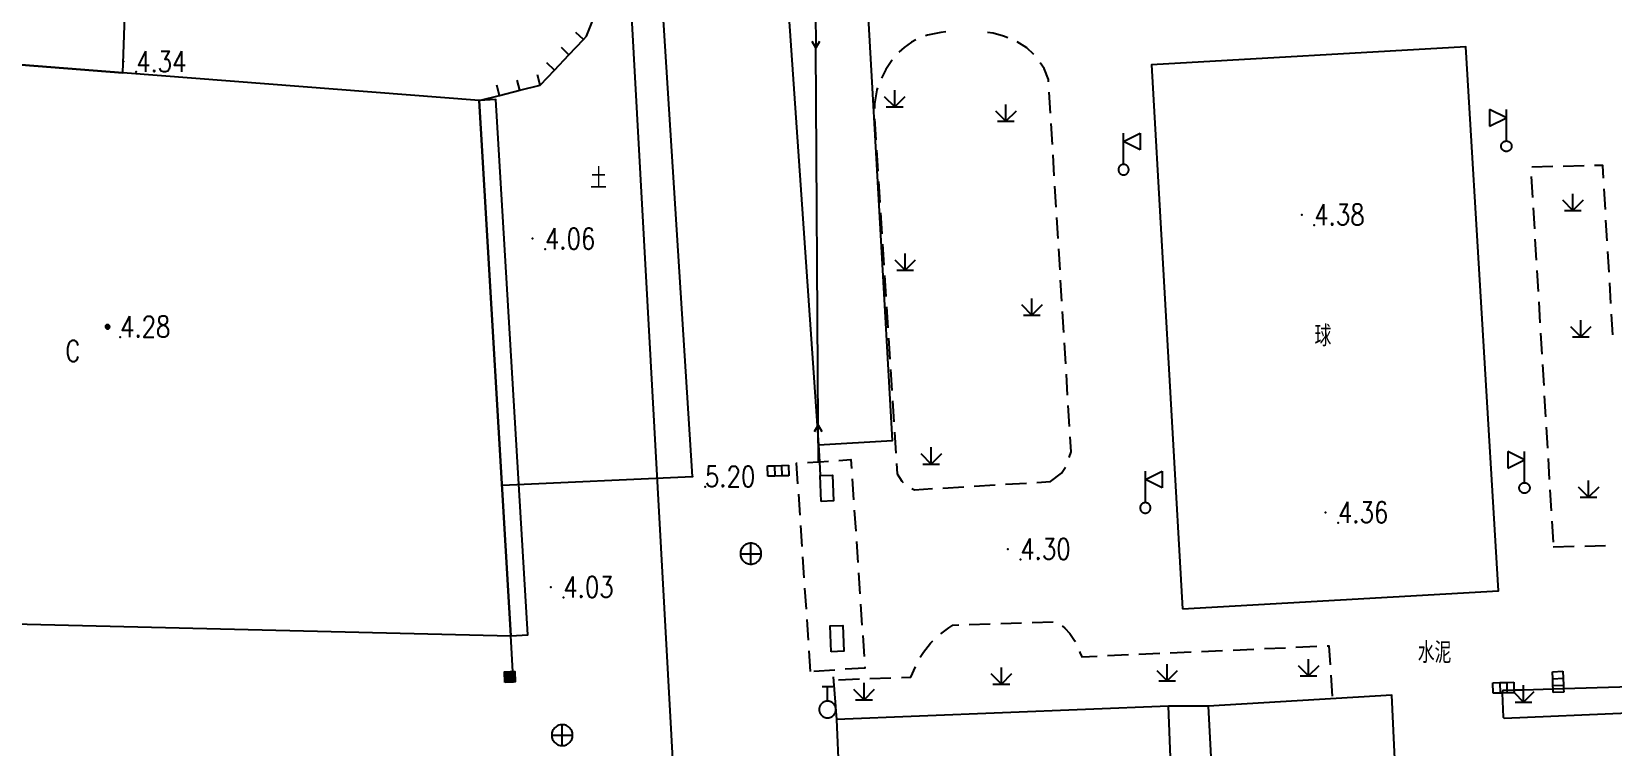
# Model space of a CAD drawing. Extents: x 500064 to 501389, y 2542464 to 2545400.
# Drawn here: x 500917.3 to 500992.8, y 2542741.3 to 2542775.5 of the extents above; entities that cross this region are included whole.
import ezdxf

# ---------------------------------------------------------------- set-up
doc = ezdxf.new("R2010")
doc.units = 0
doc.header["$LTSCALE"] = 0.5
doc.linetypes.add('CENTER', pattern=[50.8, 31.75, -6.35, 6.35, -6.35])
doc.layers.add('地形图', color=8, linetype='CONTINUOUS')
doc.styles.add('HZ', font='romans.shx', dxfattribs={"width": 0.8, "bigfont": 'hztxt.shx'})

msp = doc.modelspace()

# ---------------------------------------------------------------- linework, layer by layer
at = {"layer": '地形图'}
for points in [[(500939.796, 2542753.805), (500948.882, 2542754.222), (500945.096, 2542813.915), (500949.58, 2542814.22), (500949.48, 2542815.35), (500951.146, 2542815.438)], [(500945.24, 2542789.454), (500949.339, 2542715.075)], [(500954.766, 2542776.457), (500954.776, 2542774.707)], [(500938.698, 2542772.188), (500939.667, 2542772.436), (500940.636, 2542772.684), (500941.605, 2542772.932), (500941.624, 2542772.937), (500942.298, 2542773.648), (500942.986, 2542774.373), (500943.674, 2542775.099), (500943.831, 2542775.265), (500944.111, 2542775.984)], [(500943.674, 2542775.099), (500943.312, 2542775.443)], [(500960.986, 2542775.472), (500960.75, 2542775.443), (500960.108, 2542775.318), (500960.006, 2542775.28)], [(500963.942, 2542775.192), (500963.74, 2542775.273), (500963.24, 2542775.408), (500962.979, 2542775.449)], [(500942.986, 2542774.373), (500942.623, 2542774.717)], [(500954.776, 2542774.707), (500954.598, 2542775.012)], [(500954.951, 2542775.014), (500954.776, 2542774.707)], [(500954.886, 2542756.678), (500954.776, 2542774.707)], [(500959.546, 2542775.091), (500959.345, 2542774.983), (500958.987, 2542774.729), (500958.744, 2542774.501)], [(500965.19, 2542774.391), (500964.851, 2542774.712), (500964.395, 2542774.99)], [(500972.283, 2542747.901), (500987.37, 2542748.758), (500985.812, 2542774.755), (500970.797, 2542773.891), (500972.283, 2542747.901)], [(500942.298, 2542773.648), (500941.935, 2542773.992)], [(500958.417, 2542774.121), (500958.408, 2542774.11), (500958.115, 2542773.667), (500957.912, 2542773.262)], [(500965.887, 2542773.09), (500965.88, 2542773.194), (500965.671, 2542773.723), (500965.491, 2542773.993)], [(500940.636, 2542772.684), (500940.512, 2542773.168)], [(500941.605, 2542772.932), (500941.481, 2542773.416)], [(500939.667, 2542772.436), (500939.543, 2542772.92)], [(500957.725, 2542772.796), (500957.689, 2542772.7), (500957.577, 2542772.035), (500957.572, 2542771.811)], [(500958.039, 2542772.383), (500958.539, 2542771.883)], [(500958.539, 2542771.883), (500958.539, 2542772.683)], [(500958.539, 2542771.883), (500959.039, 2542772.383)], [(500965.979, 2542771.593), (500965.918, 2542772.591)], [(500940.218, 2542746.618), (500941.017, 2542746.665), (500939.497, 2542772.235), (500938.698, 2542772.188)], [(500958.139, 2542771.883), (500958.539, 2542771.883), (500958.939, 2542771.883)], [(500963.351, 2542771.699), (500963.851, 2542771.199)], [(500963.851, 2542771.199), (500963.851, 2542771.999)], [(500963.851, 2542771.199), (500964.351, 2542771.699)], [(500986.948, 2542771.758), (500986.948, 2542770.958)], [(500987.748, 2542771.358), (500986.948, 2542771.758)], [(500987.748, 2542770.258), (500987.748, 2542771.358), (500987.748, 2542771.758)], [(500957.58, 2542771.314), (500957.644, 2542770.316)], [(500963.451, 2542771.199), (500963.851, 2542771.199), (500964.251, 2542771.199)], [(500966.07, 2542770.095), (500966.009, 2542771.094)], [(500986.948, 2542770.958), (500987.748, 2542771.358)], [(500969.469, 2542769.138), (500969.469, 2542770.238), (500969.469, 2542770.638)], [(500969.469, 2542770.238), (500970.269, 2542770.638)], [(500970.269, 2542769.838), (500969.469, 2542770.238)], [(500970.269, 2542770.638), (500970.269, 2542769.838)], [(500987.748, 2542769.758), (500987.732, 2542769.759), (500987.717, 2542769.76), (500987.701, 2542769.763), (500987.686, 2542769.766), (500987.671, 2542769.77), (500987.656, 2542769.776), (500987.642, 2542769.782), (500987.628, 2542769.789), (500987.614, 2542769.797), (500987.601, 2542769.806), (500987.589, 2542769.816), (500987.577, 2542769.826), (500987.566, 2542769.837), (500987.555, 2542769.849), (500987.546, 2542769.861), (500987.537, 2542769.874), (500987.529, 2542769.888), (500987.522, 2542769.902), (500987.516, 2542769.916), (500987.51, 2542769.931), (500987.506, 2542769.946), (500987.503, 2542769.961), (500987.5, 2542769.977), (500987.499, 2542769.992), (500987.498, 2542770.008), (500987.499, 2542770.024), (500987.5, 2542770.039), (500987.503, 2542770.055), (500987.506, 2542770.07), (500987.51, 2542770.085), (500987.516, 2542770.1), (500987.522, 2542770.115), (500987.529, 2542770.129), (500987.537, 2542770.142), (500987.546, 2542770.155), (500987.555, 2542770.168), (500987.566, 2542770.179), (500987.577, 2542770.19), (500987.589, 2542770.201), (500987.601, 2542770.21), (500987.614, 2542770.219), (500987.628, 2542770.227), (500987.642, 2542770.234), (500987.656, 2542770.241), (500987.671, 2542770.246), (500987.686, 2542770.25), (500987.701, 2542770.254), (500987.717, 2542770.256), (500987.732, 2542770.258), (500987.748, 2542770.258), (500987.764, 2542770.258), (500987.779, 2542770.256), (500987.795, 2542770.254), (500987.81, 2542770.25), (500987.825, 2542770.246), (500987.84, 2542770.241), (500987.855, 2542770.234), (500987.869, 2542770.227), (500987.882, 2542770.219), (500987.895, 2542770.21), (500987.907, 2542770.201), (500987.919, 2542770.19), (500987.93, 2542770.179), (500987.941, 2542770.168), (500987.95, 2542770.155), (500987.959, 2542770.142), (500987.967, 2542770.129), (500987.974, 2542770.115), (500987.981, 2542770.1), (500987.986, 2542770.085), (500987.99, 2542770.07), (500987.994, 2542770.055), (500987.996, 2542770.039), (500987.998, 2542770.024), (500987.998, 2542770.008), (500987.998, 2542769.992), (500987.996, 2542769.977), (500987.994, 2542769.961), (500987.99, 2542769.946), (500987.986, 2542769.931), (500987.981, 2542769.916), (500987.974, 2542769.902), (500987.967, 2542769.888), (500987.959, 2542769.874), (500987.95, 2542769.861), (500987.941, 2542769.849), (500987.93, 2542769.837), (500987.919, 2542769.826), (500987.907, 2542769.816), (500987.895, 2542769.806), (500987.882, 2542769.797), (500987.869, 2542769.789), (500987.855, 2542769.782), (500987.84, 2542769.776), (500987.825, 2542769.77), (500987.81, 2542769.766), (500987.795, 2542769.763), (500987.779, 2542769.76), (500987.764, 2542769.759), (500987.748, 2542769.758)], [(500957.676, 2542769.817), (500957.739, 2542768.819)], [(500966.161, 2542768.598), (500966.1, 2542769.596)], [(500969.469, 2542768.638), (500969.484, 2542768.638), (500969.5, 2542768.64), (500969.516, 2542768.642), (500969.531, 2542768.646), (500969.546, 2542768.65), (500969.561, 2542768.656), (500969.575, 2542768.662), (500969.589, 2542768.669), (500969.603, 2542768.677), (500969.616, 2542768.686), (500969.628, 2542768.695), (500969.64, 2542768.706), (500969.651, 2542768.717), (500969.661, 2542768.729), (500969.671, 2542768.741), (500969.68, 2542768.754), (500969.688, 2542768.768), (500969.695, 2542768.781), (500969.701, 2542768.796), (500969.707, 2542768.811), (500969.711, 2542768.826), (500969.714, 2542768.841), (500969.717, 2542768.857), (500969.718, 2542768.872), (500969.719, 2542768.888), (500969.718, 2542768.904), (500969.717, 2542768.919), (500969.714, 2542768.935), (500969.711, 2542768.95), (500969.707, 2542768.965), (500969.701, 2542768.98), (500969.695, 2542768.994), (500969.688, 2542769.008), (500969.68, 2542769.022), (500969.671, 2542769.035), (500969.661, 2542769.047), (500969.651, 2542769.059), (500969.64, 2542769.07), (500969.628, 2542769.081), (500969.616, 2542769.09), (500969.603, 2542769.099), (500969.589, 2542769.107), (500969.575, 2542769.114), (500969.561, 2542769.12), (500969.546, 2542769.126), (500969.531, 2542769.13), (500969.516, 2542769.134), (500969.5, 2542769.136), (500969.484, 2542769.137), (500969.469, 2542769.138), (500969.453, 2542769.137), (500969.437, 2542769.136), (500969.422, 2542769.134), (500969.407, 2542769.13), (500969.392, 2542769.126), (500969.377, 2542769.12), (500969.362, 2542769.114), (500969.348, 2542769.107), (500969.335, 2542769.099), (500969.322, 2542769.09), (500969.309, 2542769.081), (500969.298, 2542769.07), (500969.287, 2542769.059), (500969.276, 2542769.047), (500969.267, 2542769.035), (500969.258, 2542769.022), (500969.25, 2542769.008), (500969.243, 2542768.994), (500969.236, 2542768.98), (500969.231, 2542768.965), (500969.227, 2542768.95), (500969.223, 2542768.935), (500969.221, 2542768.919), (500969.219, 2542768.904), (500969.219, 2542768.888), (500969.219, 2542768.872), (500969.221, 2542768.857), (500969.223, 2542768.841), (500969.227, 2542768.826), (500969.231, 2542768.811), (500969.236, 2542768.796), (500969.243, 2542768.781), (500969.25, 2542768.768), (500969.258, 2542768.754), (500969.267, 2542768.741), (500969.276, 2542768.729), (500969.287, 2542768.717), (500969.298, 2542768.706), (500969.309, 2542768.695), (500969.322, 2542768.686), (500969.335, 2542768.677), (500969.348, 2542768.669), (500969.362, 2542768.662), (500969.377, 2542768.656), (500969.392, 2542768.65), (500969.407, 2542768.646), (500969.422, 2542768.642), (500969.437, 2542768.64), (500969.453, 2542768.638), (500969.469, 2542768.638)], [(500988.935, 2542768.56), (500988.994, 2542767.562)], [(500989.96, 2542769.033), (500988.96, 2542769.01)], [(500991.459, 2542769.068), (500990.46, 2542769.045)], [(500992.385, 2542768.477), (500992.348, 2542769.088), (500991.959, 2542769.08)], [(500957.771, 2542768.32), (500957.835, 2542767.322)], [(500966.252, 2542767.101), (500966.191, 2542768.099)], [(500992.475, 2542766.979), (500992.415, 2542767.978)], [(500989.024, 2542767.062), (500989.083, 2542766.064)], [(500990.425, 2542767.44), (500990.925, 2542766.94)], [(500990.925, 2542766.94), (500990.925, 2542767.74)], [(500990.925, 2542766.94), (500991.425, 2542767.44)], [(500957.867, 2542766.823), (500957.931, 2542765.825)], [(500966.343, 2542765.604), (500966.282, 2542766.602)], [(500990.525, 2542766.94), (500990.925, 2542766.94), (500991.325, 2542766.94)], [(500992.564, 2542765.482), (500992.504, 2542766.48)], [(500989.113, 2542765.565), (500989.172, 2542764.567)], [(500957.963, 2542765.326), (500958.026, 2542764.328)], [(500959.041, 2542764.083), (500959.041, 2542764.882)], [(500966.434, 2542764.107), (500966.374, 2542765.105)], [(500992.653, 2542763.985), (500992.593, 2542764.983)], [(500958.541, 2542764.583), (500959.041, 2542764.083)], [(500958.641, 2542764.083), (500959.041, 2542764.083), (500959.441, 2542764.083)], [(500959.041, 2542764.083), (500959.541, 2542764.583)], [(500989.202, 2542764.068), (500989.262, 2542763.07)], [(500958.058, 2542763.829), (500958.122, 2542762.831)], [(500966.526, 2542762.609), (500966.465, 2542763.607)], [(500992.742, 2542762.488), (500992.683, 2542763.486)], [(500965.093, 2542761.939), (500965.093, 2542762.739)], [(500989.291, 2542762.57), (500989.351, 2542761.572)], [(500958.154, 2542762.332), (500958.218, 2542761.334)], [(500964.593, 2542762.439), (500965.093, 2542761.939)], [(500964.693, 2542761.939), (500965.093, 2542761.939), (500965.493, 2542761.939)], [(500965.093, 2542761.939), (500965.593, 2542762.439)], [(500966.617, 2542761.112), (500966.556, 2542762.11)], [(500992.831, 2542760.99), (500992.772, 2542761.988)], [(500920.955, 2542761.282), (500920.965, 2542761.282), (500920.976, 2542761.284), (500920.986, 2542761.287), (500920.996, 2542761.29), (500921.005, 2542761.295), (500921.014, 2542761.301), (500921.022, 2542761.308), (500921.029, 2542761.315), (500921.036, 2542761.323), (500921.039, 2542761.328), (500921.042, 2542761.332), (500921.046, 2542761.341), (500921.05, 2542761.351), (500921.053, 2542761.361), (500921.054, 2542761.371), (500921.055, 2542761.382), (500921.054, 2542761.392), (500921.053, 2542761.403), (500921.05, 2542761.413), (500921.046, 2542761.422), (500921.043, 2542761.429), (500921.042, 2542761.432), (500921.036, 2542761.441), (500921.029, 2542761.449), (500921.022, 2542761.456), (500921.014, 2542761.463), (500921.005, 2542761.468), (500921.004, 2542761.469), (500920.996, 2542761.473), (500920.986, 2542761.477), (500920.976, 2542761.48), (500920.965, 2542761.481), (500920.955, 2542761.482), (500920.945, 2542761.481), (500920.934, 2542761.48), (500920.924, 2542761.477), (500920.914, 2542761.473), (500920.905, 2542761.468), (500920.896, 2542761.463), (500920.888, 2542761.456), (500920.881, 2542761.449), (500920.874, 2542761.441), (500920.871, 2542761.436), (500920.868, 2542761.432), (500920.864, 2542761.422), (500920.86, 2542761.413), (500920.857, 2542761.403), (500920.856, 2542761.392), (500920.855, 2542761.382), (500920.856, 2542761.371), (500920.857, 2542761.361), (500920.86, 2542761.351), (500920.864, 2542761.341), (500920.867, 2542761.335), (500920.868, 2542761.332), (500920.874, 2542761.323), (500920.881, 2542761.315), (500920.888, 2542761.308), (500920.896, 2542761.301), (500920.905, 2542761.295), (500920.906, 2542761.295), (500920.914, 2542761.29), (500920.924, 2542761.287), (500920.934, 2542761.284), (500920.945, 2542761.282), (500920.955, 2542761.282)], [(500920.906, 2542761.295), (500921.039, 2542761.328), (500921.042, 2542761.332), (500920.868, 2542761.332), (500920.867, 2542761.335), (500921.055, 2542761.382), (500920.855, 2542761.382), (500921.043, 2542761.429), (500921.042, 2542761.432), (500920.868, 2542761.432), (500920.871, 2542761.436), (500921.004, 2542761.469)], [(500989.38, 2542761.073), (500989.44, 2542760.075)], [(500990.803, 2542761.398), (500991.303, 2542760.898)], [(500991.303, 2542760.898), (500991.303, 2542761.698)], [(500991.303, 2542760.898), (500991.803, 2542761.398)], [(500958.25, 2542760.835), (500958.313, 2542759.837)], [(500966.708, 2542759.615), (500966.647, 2542760.613)], [(500990.903, 2542760.898), (500991.303, 2542760.898), (500991.703, 2542760.898)], [(500989.47, 2542759.576), (500989.529, 2542758.577)], [(500958.345, 2542759.338), (500958.409, 2542758.34)], [(500966.799, 2542758.118), (500966.738, 2542759.116)], [(500989.559, 2542758.078), (500989.618, 2542757.08)], [(500958.441, 2542757.841), (500958.505, 2542756.843)], [(500966.89, 2542756.62), (500966.829, 2542757.619)], [(500954.712, 2542756.371), (500954.886, 2542756.678)], [(500954.897, 2542754.928), (500954.886, 2542756.678)], [(500954.886, 2542756.678), (500955.065, 2542756.373)], [(500989.648, 2542756.581), (500989.707, 2542755.583)], [(500954.904, 2542755.735), (500954.945, 2542754.931), (500954.978, 2542754.273)], [(500958.537, 2542756.344), (500958.6, 2542755.346)], [(500966.876, 2542755.136), (500966.96, 2542755.403), (500966.92, 2542756.122)], [(500954.374, 2542754.893), (500954.897, 2542754.928), (500954.945, 2542754.931), (500955.372, 2542754.96)], [(500955.87, 2542754.993), (500956.449, 2542755.032), (500956.477, 2542754.614)], [(500959.783, 2542755.322), (500960.283, 2542754.822)], [(500960.283, 2542754.822), (500960.283, 2542755.622)], [(500960.283, 2542754.822), (500960.783, 2542755.322)], [(500987.813, 2542755.429), (500987.813, 2542754.629)], [(500988.613, 2542755.029), (500987.813, 2542755.429)], [(500987.813, 2542754.629), (500988.613, 2542755.029)], [(500988.613, 2542753.929), (500988.613, 2542755.029), (500988.613, 2542755.429)], [(500989.737, 2542755.084), (500989.797, 2542754.085)], [(500952.473, 2542754.734), (500952.807, 2542754.744), (500953.137, 2542754.753), (500953.472, 2542754.763)], [(500952.487, 2542754.235), (500952.473, 2542754.734)], [(500953.486, 2542754.263), (500953.151, 2542754.253), (500952.822, 2542754.244), (500952.487, 2542754.235)], [(500952.807, 2542754.744), (500952.822, 2542754.244)], [(500953.137, 2542754.753), (500953.151, 2542754.253)], [(500953.472, 2542754.763), (500953.486, 2542754.263)], [(500953.921, 2542753.882), (500953.855, 2542754.858), (500953.875, 2542754.859)], [(500955.021, 2542753.036), (500954.978, 2542754.273), (500955.577, 2542754.294), (500955.621, 2542753.057), (500955.021, 2542753.036)], [(500958.632, 2542754.847), (500958.664, 2542754.349), (500958.883, 2542754), (500958.948, 2542753.938)], [(500959.883, 2542754.822), (500960.283, 2542754.822), (500960.683, 2542754.822)], [(500965.985, 2542753.983), (500966.497, 2542754.389), (500966.693, 2542754.673)], [(500970.508, 2542752.978), (500970.508, 2542754.078), (500970.508, 2542754.478)], [(500970.508, 2542754.078), (500971.308, 2542754.478)], [(500971.308, 2542754.478), (500971.308, 2542753.678)], [(500956.51, 2542754.115), (500956.577, 2542753.117)], [(500959.354, 2542753.658), (500959.486, 2542753.595), (500960.339, 2542753.646)], [(500960.839, 2542753.676), (500961.837, 2542753.735)], [(500962.336, 2542753.765), (500963.334, 2542753.825)], [(500963.833, 2542753.855), (500964.831, 2542753.914)], [(500965.331, 2542753.944), (500965.985, 2542753.983)], [(500971.308, 2542753.678), (500970.508, 2542754.078)], [(500988.613, 2542753.429), (500988.598, 2542753.43), (500988.582, 2542753.431), (500988.567, 2542753.434), (500988.551, 2542753.437), (500988.536, 2542753.442), (500988.521, 2542753.447), (500988.507, 2542753.453), (500988.493, 2542753.46), (500988.479, 2542753.468), (500988.466, 2542753.477), (500988.454, 2542753.487), (500988.442, 2542753.497), (500988.431, 2542753.508), (500988.421, 2542753.52), (500988.411, 2542753.532), (500988.402, 2542753.545), (500988.394, 2542753.559), (500988.387, 2542753.573), (500988.381, 2542753.587), (500988.376, 2542753.602), (500988.371, 2542753.617), (500988.368, 2542753.633), (500988.365, 2542753.648), (500988.364, 2542753.664), (500988.363, 2542753.679), (500988.364, 2542753.695), (500988.365, 2542753.711), (500988.368, 2542753.726), (500988.371, 2542753.742), (500988.376, 2542753.757), (500988.381, 2542753.771), (500988.387, 2542753.786), (500988.394, 2542753.8), (500988.402, 2542753.813), (500988.411, 2542753.826), (500988.421, 2542753.839), (500988.431, 2542753.85), (500988.442, 2542753.862), (500988.454, 2542753.872), (500988.466, 2542753.882), (500988.479, 2542753.89), (500988.493, 2542753.898), (500988.507, 2542753.906), (500988.521, 2542753.912), (500988.536, 2542753.917), (500988.551, 2542753.921), (500988.567, 2542753.925), (500988.582, 2542753.927), (500988.598, 2542753.929), (500988.613, 2542753.929), (500988.629, 2542753.929), (500988.645, 2542753.927), (500988.66, 2542753.925), (500988.676, 2542753.921), (500988.691, 2542753.917), (500988.705, 2542753.912), (500988.72, 2542753.906), (500988.734, 2542753.898), (500988.747, 2542753.89), (500988.76, 2542753.882), (500988.773, 2542753.872), (500988.784, 2542753.862), (500988.796, 2542753.85), (500988.806, 2542753.839), (500988.816, 2542753.826), (500988.824, 2542753.813), (500988.832, 2542753.8), (500988.84, 2542753.786), (500988.846, 2542753.771), (500988.851, 2542753.757), (500988.855, 2542753.742), (500988.859, 2542753.726), (500988.861, 2542753.711), (500988.863, 2542753.695), (500988.863, 2542753.679), (500988.863, 2542753.664), (500988.861, 2542753.648), (500988.859, 2542753.633), (500988.855, 2542753.617), (500988.851, 2542753.602), (500988.846, 2542753.587), (500988.84, 2542753.573), (500988.832, 2542753.559), (500988.824, 2542753.545), (500988.816, 2542753.532), (500988.806, 2542753.52), (500988.796, 2542753.508), (500988.784, 2542753.497), (500988.773, 2542753.487), (500988.76, 2542753.477), (500988.747, 2542753.468), (500988.734, 2542753.46), (500988.72, 2542753.453), (500988.705, 2542753.447), (500988.691, 2542753.442), (500988.676, 2542753.437), (500988.66, 2542753.434), (500988.645, 2542753.431), (500988.629, 2542753.43), (500988.613, 2542753.429)], [(500989.826, 2542753.586), (500989.886, 2542752.588)], [(500991.174, 2542753.738), (500991.674, 2542753.238)], [(500991.674, 2542753.238), (500991.674, 2542754.038)], [(500991.674, 2542753.238), (500992.174, 2542753.738)], [(500954.022, 2542752.385), (500953.955, 2542753.383)], [(500970.508, 2542752.478), (500970.524, 2542752.478), (500970.54, 2542752.48), (500970.555, 2542752.482), (500970.571, 2542752.486), (500970.586, 2542752.49), (500970.6, 2542752.496), (500970.615, 2542752.502), (500970.629, 2542752.509), (500970.642, 2542752.517), (500970.655, 2542752.526), (500970.668, 2542752.535), (500970.679, 2542752.546), (500970.691, 2542752.557), (500970.701, 2542752.569), (500970.711, 2542752.581), (500970.719, 2542752.594), (500970.727, 2542752.608), (500970.735, 2542752.622), (500970.741, 2542752.636), (500970.746, 2542752.651), (500970.751, 2542752.666), (500970.754, 2542752.681), (500970.756, 2542752.697), (500970.758, 2542752.712), (500970.758, 2542752.728), (500970.758, 2542752.744), (500970.756, 2542752.759), (500970.754, 2542752.775), (500970.751, 2542752.79), (500970.746, 2542752.805), (500970.741, 2542752.82), (500970.735, 2542752.834), (500970.727, 2542752.848), (500970.719, 2542752.862), (500970.711, 2542752.875), (500970.701, 2542752.887), (500970.691, 2542752.899), (500970.679, 2542752.91), (500970.668, 2542752.921), (500970.655, 2542752.93), (500970.642, 2542752.939), (500970.629, 2542752.947), (500970.615, 2542752.954), (500970.6, 2542752.96), (500970.586, 2542752.966), (500970.571, 2542752.97), (500970.555, 2542752.974), (500970.54, 2542752.976), (500970.524, 2542752.977), (500970.508, 2542752.978), (500970.493, 2542752.977), (500970.477, 2542752.976), (500970.462, 2542752.974), (500970.446, 2542752.97), (500970.431, 2542752.966), (500970.416, 2542752.96), (500970.402, 2542752.954), (500970.388, 2542752.947), (500970.374, 2542752.939), (500970.361, 2542752.93), (500970.349, 2542752.921), (500970.337, 2542752.91), (500970.326, 2542752.899), (500970.316, 2542752.887), (500970.306, 2542752.875), (500970.297, 2542752.862), (500970.289, 2542752.848), (500970.282, 2542752.834), (500970.276, 2542752.82), (500970.271, 2542752.805), (500970.266, 2542752.79), (500970.263, 2542752.775), (500970.26, 2542752.759), (500970.259, 2542752.744), (500970.258, 2542752.728), (500970.259, 2542752.712), (500970.26, 2542752.697), (500970.263, 2542752.681), (500970.266, 2542752.666), (500970.271, 2542752.651), (500970.276, 2542752.636), (500970.282, 2542752.622), (500970.289, 2542752.608), (500970.297, 2542752.594), (500970.306, 2542752.581), (500970.316, 2542752.569), (500970.326, 2542752.557), (500970.337, 2542752.546), (500970.349, 2542752.535), (500970.361, 2542752.526), (500970.374, 2542752.517), (500970.388, 2542752.509), (500970.402, 2542752.502), (500970.416, 2542752.496), (500970.431, 2542752.49), (500970.446, 2542752.486), (500970.462, 2542752.482), (500970.477, 2542752.48), (500970.493, 2542752.478), (500970.508, 2542752.478)], [(500991.274, 2542753.238), (500991.674, 2542753.238), (500992.074, 2542753.238)], [(500956.611, 2542752.618), (500956.678, 2542751.621)], [(500989.915, 2542752.089), (500989.975, 2542751.091)], [(500954.122, 2542750.889), (500954.055, 2542751.886)], [(500951.669, 2542750.038), (500951.721, 2542750.041), (500951.773, 2542750.049), (500951.823, 2542750.063), (500951.872, 2542750.082), (500951.919, 2542750.105), (500951.963, 2542750.134), (500952.003, 2542750.167), (500952.04, 2542750.204), (500952.073, 2542750.244), (500952.102, 2542750.288), (500952.126, 2542750.335), (500952.144, 2542750.384), (500952.158, 2542750.434), (500952.166, 2542750.486), (500952.169, 2542750.538), (500952.166, 2542750.591), (500952.158, 2542750.642), (500952.144, 2542750.693), (500952.126, 2542750.742), (500952.102, 2542750.788), (500952.073, 2542750.832), (500952.04, 2542750.873), (500952.003, 2542750.91), (500951.963, 2542750.943), (500951.919, 2542750.971), (500951.872, 2542750.995), (500951.823, 2542751.014), (500951.773, 2542751.027), (500951.721, 2542751.036), (500951.669, 2542751.038), (500951.617, 2542751.036), (500951.565, 2542751.027), (500951.514, 2542751.014), (500951.465, 2542750.995), (500951.419, 2542750.971), (500951.375, 2542750.943), (500951.334, 2542750.91), (500951.297, 2542750.873), (500951.264, 2542750.832), (500951.236, 2542750.788), (500951.212, 2542750.742), (500951.193, 2542750.693), (500951.18, 2542750.642), (500951.172, 2542750.591), (500951.169, 2542750.538), (500951.172, 2542750.486), (500951.18, 2542750.434), (500951.193, 2542750.384), (500951.212, 2542750.335), (500951.236, 2542750.288), (500951.264, 2542750.244), (500951.297, 2542750.204), (500951.334, 2542750.167), (500951.375, 2542750.134), (500951.419, 2542750.105), (500951.465, 2542750.082), (500951.514, 2542750.063), (500951.565, 2542750.049), (500951.617, 2542750.041), (500951.669, 2542750.038)], [(500951.169, 2542750.538), (500951.669, 2542750.538), (500952.169, 2542750.538)], [(500951.669, 2542750.038), (500951.669, 2542750.538), (500951.669, 2542751.038)], [(500956.711, 2542751.122), (500956.778, 2542750.124)], [(500989.988, 2542750.868), (500990.988, 2542750.891)], [(500991.488, 2542750.903), (500992.487, 2542750.926)], [(500954.222, 2542749.392), (500954.155, 2542750.39)], [(500956.811, 2542749.625), (500956.878, 2542748.627)], [(500954.322, 2542747.895), (500954.256, 2542748.893)], [(500956.912, 2542748.128), (500956.978, 2542747.131)], [(500954.423, 2542746.399), (500954.356, 2542747.396)], [(500955.513, 2542745.855), (500955.466, 2542747.088), (500956.069, 2542747.112), (500956.113, 2542745.876), (500955.513, 2542745.855)], [(500960.74, 2542746.711), (500961.119, 2542746.998), (500961.318, 2542747.128), (500961.603, 2542747.137)], [(500962.103, 2542747.153), (500963.102, 2542747.186)], [(500963.602, 2542747.202), (500964.601, 2542747.234)], [(500965.101, 2542747.251), (500966.1, 2542747.283)], [(500966.532, 2542747.088), (500966.671, 2542746.985), (500966.896, 2542746.718), (500967.133, 2542746.391), (500967.163, 2542746.323)], [(500940.304, 2542744.828), (500940.301, 2542744.904), (500940.301, 2542744.906), (500940.218, 2542746.618)], [(500954.522, 2542744.902), (500954.456, 2542745.9)], [(500957.012, 2542746.632), (500957.079, 2542745.634)], [(500959.761, 2542745.587), (500959.921, 2542745.84), (500960.247, 2542746.258), (500960.368, 2542746.377)], [(500973.197, 2542745.87), (500974.196, 2542745.914)], [(500974.696, 2542745.936), (500975.695, 2542745.98)], [(500976.195, 2542746.002), (500977.194, 2542746.046)], [(500977.693, 2542746.068), (500978.692, 2542746.112)], [(500979.192, 2542746.134), (500979.278, 2542746.138), (500979.333, 2542745.226)], [(500958.858, 2542744.622), (500959.308, 2542744.638), (500959.534, 2542745.136), (500959.536, 2542745.14)], [(500967.365, 2542745.866), (500967.388, 2542745.814), (500967.468, 2542745.618), (500968.202, 2542745.65)], [(500968.702, 2542745.672), (500969.701, 2542745.716)], [(500970.2, 2542745.738), (500971.199, 2542745.782)], [(500971.55, 2542744.463), (500971.55, 2542745.263)], [(500971.699, 2542745.804), (500972.698, 2542745.848)], [(500977.801, 2542745.202), (500978.301, 2542744.702)], [(500978.301, 2542744.702), (500978.301, 2542745.502)], [(500978.301, 2542744.702), (500978.801, 2542745.202)], [(500939.922, 2542744.39), (500939.901, 2542744.89), (500939.951, 2542744.892), (500940.001, 2542744.894), (500940.051, 2542744.896), (500940.101, 2542744.898), (500940.151, 2542744.9), (500940.201, 2542744.902), (500940.251, 2542744.904), (500940.301, 2542744.906), (500940.351, 2542744.908), (500940.401, 2542744.91), (500940.421, 2542744.41), (500940.371, 2542744.408), (500940.321, 2542744.406), (500940.271, 2542744.404), (500940.221, 2542744.402), (500940.171, 2542744.4), (500940.121, 2542744.398), (500940.071, 2542744.396), (500940.022, 2542744.394), (500939.972, 2542744.392), (500939.922, 2542744.39)], [(500939.901, 2542744.89), (500939.972, 2542744.392), (500939.951, 2542744.892), (500940.022, 2542744.394), (500940.001, 2542744.894), (500940.071, 2542744.396), (500940.051, 2542744.896), (500940.121, 2542744.398), (500940.101, 2542744.898), (500940.171, 2542744.4), (500940.151, 2542744.9), (500940.221, 2542744.402), (500940.201, 2542744.902), (500940.271, 2542744.404), (500940.251, 2542744.904), (500940.321, 2542744.406), (500940.304, 2542744.828), (500940.301, 2542744.904), (500940.301, 2542744.906), (500940.301, 2542744.904), (500940.371, 2542744.408), (500940.351, 2542744.908), (500940.421, 2542744.41)], [(500955.68, 2542744.981), (500954.682, 2542744.914)], [(500955.599, 2542744.659), (500955.707, 2542743.242), (500955.724, 2542743.008), (500955.754, 2542742.617)], [(500955.86, 2542744.519), (500956.859, 2542744.553)], [(500957.112, 2542745.135), (500957.116, 2542745.076), (500956.179, 2542745.014)], [(500957.359, 2542744.571), (500958.359, 2542744.605)], [(500963.133, 2542744.807), (500963.633, 2542744.307)], [(500963.633, 2542744.307), (500963.633, 2542745.107)], [(500963.633, 2542744.307), (500964.133, 2542744.807)], [(500971.05, 2542744.963), (500971.55, 2542744.463)], [(500971.15, 2542744.463), (500971.55, 2542744.463), (500971.95, 2542744.463)], [(500971.55, 2542744.463), (500972.05, 2542744.963)], [(500977.901, 2542744.702), (500978.301, 2542744.702), (500978.701, 2542744.702)], [(500979.363, 2542744.727), (500979.424, 2542743.728)], [(500987.102, 2542744.371), (500987.437, 2542744.379), (500987.767, 2542744.388), (500988.101, 2542744.396)], [(501004.949, 2542744.5), (501002.606, 2542744.432), (501002.119, 2542744.418), (501001.659, 2542744.405), (500997.084, 2542744.272), (500996.749, 2542744.262), (500996.419, 2542744.252), (500996.084, 2542744.243), (500995.321, 2542744.221), (500990.48, 2542744.08), (500989.98, 2542744.066), (500988.571, 2542744.025), (500988.111, 2542744.011), (500987.776, 2542744.002), (500987.584, 2542743.996), (500987.546, 2542743.913), (500987.547, 2542743.882), (500987.6, 2542742.72), (500987.643, 2542742.677), (501011.392, 2542743.694)], [(500987.767, 2542744.388), (500987.776, 2542744.002), (500987.779, 2542743.888)], [(500988.101, 2542744.396), (500988.111, 2542744.011), (500988.114, 2542743.907), (500988.114, 2542743.896)], [(500989.946, 2542744.9), (500990.446, 2542744.92)], [(500989.987, 2542743.901), (500989.98, 2542744.066), (500989.973, 2542744.235), (500989.96, 2542744.565), (500989.946, 2542744.9)], [(500989.96, 2542744.565), (500990.46, 2542744.585)], [(500990.446, 2542744.92), (500990.46, 2542744.585), (500990.473, 2542744.256), (500990.48, 2542744.08), (500990.487, 2542743.921)], [(500955.084, 2542744.194), (500955.334, 2542744.194), (500955.584, 2542744.194)], [(500955.334, 2542743.494), (500955.334, 2542744.194)], [(500956.576, 2542744.063), (500957.076, 2542743.563)], [(500957.076, 2542743.563), (500957.076, 2542744.363)], [(500957.076, 2542743.563), (500957.576, 2542744.063)], [(500963.233, 2542744.307), (500963.633, 2542744.307), (500964.033, 2542744.307)], [(500987.114, 2542743.871), (500987.102, 2542744.371)], [(500988.114, 2542743.896), (500987.779, 2542743.888), (500987.547, 2542743.882), (500987.449, 2542743.88), (500987.114, 2542743.871)], [(500987.437, 2542744.379), (500987.449, 2542743.88)], [(500988.071, 2542743.95), (500988.114, 2542743.907), (500988.571, 2542743.45)], [(500988.571, 2542743.45), (500988.571, 2542744.025), (500988.571, 2542744.25)], [(500988.571, 2542743.45), (500989.071, 2542743.95)], [(500989.973, 2542744.235), (500990.473, 2542744.256)], [(500990.487, 2542743.921), (500989.987, 2542743.901)], [(500955.334, 2542742.694), (500955.359, 2542742.695), (500955.384, 2542742.698), (500955.409, 2542742.701), (500955.433, 2542742.707), (500955.458, 2542742.714), (500955.481, 2542742.722), (500955.504, 2542742.732), (500955.527, 2542742.744), (500955.548, 2542742.757), (500955.569, 2542742.771), (500955.589, 2542742.786), (500955.608, 2542742.803), (500955.625, 2542742.821), (500955.642, 2542742.839), (500955.657, 2542742.859), (500955.672, 2542742.88), (500955.684, 2542742.902), (500955.696, 2542742.924), (500955.706, 2542742.947), (500955.714, 2542742.971), (500955.721, 2542742.995), (500955.724, 2542743.008), (500955.727, 2542743.019), (500955.731, 2542743.044), (500955.733, 2542743.069), (500955.734, 2542743.094), (500955.733, 2542743.12), (500955.731, 2542743.145), (500955.727, 2542743.169), (500955.721, 2542743.194), (500955.714, 2542743.218), (500955.707, 2542743.242), (500955.696, 2542743.265), (500955.684, 2542743.287), (500955.672, 2542743.309), (500955.657, 2542743.329), (500955.642, 2542743.349), (500955.625, 2542743.368), (500955.608, 2542743.386), (500955.589, 2542743.403), (500955.569, 2542743.418), (500955.548, 2542743.432), (500955.527, 2542743.445), (500955.504, 2542743.456), (500955.481, 2542743.466), (500955.458, 2542743.475), (500955.433, 2542743.482), (500955.409, 2542743.487), (500955.384, 2542743.491), (500955.359, 2542743.494), (500955.334, 2542743.494), (500955.309, 2542743.494), (500955.284, 2542743.491), (500955.259, 2542743.487), (500955.234, 2542743.482), (500955.21, 2542743.475), (500955.187, 2542743.466), (500955.164, 2542743.456), (500955.141, 2542743.445), (500955.12, 2542743.432), (500955.099, 2542743.418), (500955.079, 2542743.403), (500955.06, 2542743.386), (500955.042, 2542743.368), (500955.026, 2542743.349), (500955.01, 2542743.329), (500954.996, 2542743.309), (500954.983, 2542743.287), (500954.972, 2542743.265), (500954.962, 2542743.242), (500954.953, 2542743.218), (500954.946, 2542743.194), (500954.941, 2542743.169), (500954.937, 2542743.145), (500954.935, 2542743.12), (500954.934, 2542743.094), (500954.935, 2542743.069), (500954.937, 2542743.044), (500954.941, 2542743.019), (500954.946, 2542742.995), (500954.953, 2542742.971), (500954.962, 2542742.947), (500954.972, 2542742.924), (500954.983, 2542742.902), (500954.996, 2542742.88), (500955.01, 2542742.859), (500955.026, 2542742.839), (500955.042, 2542742.821), (500955.06, 2542742.803), (500955.079, 2542742.786), (500955.099, 2542742.771), (500955.12, 2542742.757), (500955.141, 2542742.744), (500955.164, 2542742.732), (500955.187, 2542742.722), (500955.21, 2542742.714), (500955.234, 2542742.707), (500955.259, 2542742.701), (500955.284, 2542742.698), (500955.309, 2542742.695), (500955.334, 2542742.694)], [(500956.676, 2542743.563), (500957.076, 2542743.563), (500957.476, 2542743.563)], [(500973.508, 2542743.248), (500971.616, 2542743.249)], [(500988.171, 2542743.45), (500988.571, 2542743.45), (500988.971, 2542743.45)], [(500942.662, 2542741.367), (500942.714, 2542741.369), (500942.766, 2542741.378), (500942.816, 2542741.391), (500942.865, 2542741.41), (500942.912, 2542741.434), (500942.956, 2542741.462), (500942.996, 2542741.495), (500943.033, 2542741.532), (500943.066, 2542741.573), (500943.095, 2542741.617), (500943.118, 2542741.663), (500943.137, 2542741.712), (500943.151, 2542741.763), (500943.159, 2542741.814), (500943.162, 2542741.867), (500943.159, 2542741.919), (500943.151, 2542741.971), (500943.137, 2542742.021), (500943.118, 2542742.07), (500943.095, 2542742.117), (500943.066, 2542742.161), (500943.033, 2542742.201), (500942.996, 2542742.238), (500942.956, 2542742.271), (500942.912, 2542742.3), (500942.865, 2542742.323), (500942.816, 2542742.342), (500942.766, 2542742.356), (500942.714, 2542742.364), (500942.662, 2542742.367), (500942.609, 2542742.364), (500942.558, 2542742.356), (500942.507, 2542742.342), (500942.458, 2542742.323), (500942.412, 2542742.3), (500942.368, 2542742.271), (500942.327, 2542742.238), (500942.29, 2542742.201), (500942.257, 2542742.161), (500942.229, 2542742.117), (500942.205, 2542742.07), (500942.186, 2542742.021), (500942.173, 2542741.971), (500942.164, 2542741.919), (500942.162, 2542741.867), (500942.164, 2542741.814), (500942.173, 2542741.763), (500942.186, 2542741.712), (500942.205, 2542741.663), (500942.229, 2542741.617), (500942.257, 2542741.573), (500942.29, 2542741.532), (500942.327, 2542741.495), (500942.368, 2542741.462), (500942.412, 2542741.434), (500942.458, 2542741.41), (500942.507, 2542741.391), (500942.558, 2542741.378), (500942.609, 2542741.369), (500942.662, 2542741.367)], [(500942.662, 2542741.367), (500942.662, 2542741.867), (500942.662, 2542742.367)], [(500942.162, 2542741.867), (500942.662, 2542741.867), (500943.162, 2542741.867)]]:
    msp.add_lwpolyline(points, dxfattribs=at)
for points in [[(500906.866, 2542806.922), (500900.231, 2542806.502), (500900.438, 2542775.188), (500921.681, 2542773.522), (500921.874, 2542778.924), (500914.18, 2542779.148), (500914.325, 2542787.538), (500907.507, 2542787.26)], [(500957.255, 2542776.71), (500953.476, 2542776.43), (500954.904, 2542755.735), (500958.429, 2542755.948)], [(500900.438, 2542775.188), (500901.258, 2542747.558), (500940.218, 2542746.618), (500938.698, 2542772.188), (500921.681, 2542773.522)], [(500940.218, 2542746.618), (500941.017, 2542746.665), (500939.497, 2542772.235), (500938.698, 2542772.188)], [(500973.824, 2542737.221), (500982.559, 2542737.671), (500982.278, 2542743.778), (500973.508, 2542743.248)], [(500956.097, 2542734.874), (500971.924, 2542735.505), (500971.616, 2542743.249), (500955.754, 2542742.617)]]:
    msp.add_lwpolyline(points, close=True, dxfattribs=at)
at = {"layer": '地形图', "ltscale": 10}
for p in [(500921.721, 2542774.05), (500977.976, 2542766.728), (500941.243, 2542765.591), (500948.882, 2542754.222), (500979.108, 2542752.506), (500963.94, 2542750.758), (500942.118, 2542748.939)]:
    msp.add_point(p, dxfattribs=at)
at = {"layer": '地形图', "linetype": 'CENTER'}
for p in [(500922.321, 2542773.554, 4.34), (500978.576, 2542766.233, 4.38), (500941.843, 2542765.095, 4.06), (500921.555, 2542760.886, 4.28), (500949.482, 2542753.726, 5.2), (500979.708, 2542752.01, 4.36), (500964.54, 2542750.263, 4.3), (500942.718, 2542748.443, 4.03)]:
    msp.add_point(p, dxfattribs=at)

# ---------------------------------------------------------------- texts
at = {"layer": '地形图', "ltscale": 10, "style": 'HZ', "width": 0.8}
for s, p in [('4.34', (500922.321, 2542773.554)), ('土', (500944, 2542767.966)), ('4.38', (500978.576, 2542766.233)), ('4.06', (500941.843, 2542765.095)), ('4.28', (500921.555, 2542760.886)), ('球', (500978.588, 2542760.444)), ('C', (500918.94, 2542759.729)), ('5.20', (500949.482, 2542753.726)), ('4.36', (500979.708, 2542752.01)), ('4.30', (500964.54, 2542750.263)), ('4.03', (500942.718, 2542748.443)), ('水泥', (500983.519, 2542745.313))]:
    msp.add_text(s, height=1, dxfattribs=at).set_placement(p)

doc.saveas('drawing.dxf')
